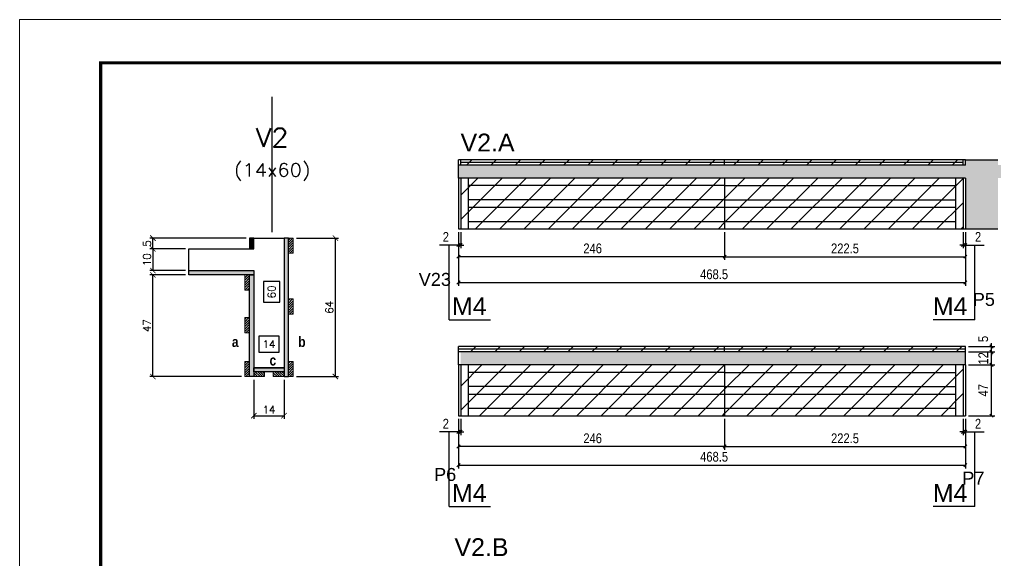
# Model space of a CAD drawing. Extents: x -10448 to -1189, y -11772 to 17235.
# Drawn here: x -7265 to -6363, y 15196 to 15696 of the extents above; entities that cross this region are included whole.
import ezdxf
from ezdxf.enums import TextEntityAlignment as Align

# ---------------------------------------------------------------- set-up
doc = ezdxf.new("R2010")
doc.units = 0
doc.linetypes.add('DASHED', pattern=[0.75, 0.5, -0.25])
doc.linetypes.add('HIDDEN', pattern=[0.375, 0.25, -0.125])
for name, color, linetype in [('5', 5, 'Continuous'), ('COTA', 241, 'Continuous'), ('Cota Seção (2x)', 4, 'Continuous'), ('detalhes', 4, 'Continuous'), ('NOMENCLATURA', 7, 'Continuous'), ('Painéis', 200, 'Continuous'), ('Reaproveitamento', 251, 'Continuous'), ('SARR_2.2x7', 40, 'Continuous'), ('SARR_EDITAR', 141, 'Continuous'), ('Texto de Titulo', 7, 'Continuous'), ('Texto Qtd Sarr', 242, 'Continuous')]:
    doc.layers.add(name, color=color, linetype=linetype)
for name, color, linetype, lineweight in [('CONCRETO', 251, 'Continuous', 25), ('Folhas', 255, 'Continuous', 9), ('Hachura', 251, 'Continuous', 9), ('Madeira', 126, 'Continuous', 18), ('SARRAFO DE PRESSAO', 251, 'DASHED', 9), ('Texto Seção', 7, 'Continuous', 15)]:
    doc.layers.add(name, color=color, linetype=linetype, lineweight=lineweight)
doc.styles.add('COTA TECNICA-50', font='techl___.ttf', dxfattribs={"height": 9})
doc.styles.add('Romans', font='romans.shx')
doc.styles.get("Standard").update_dxf_attribs({"font": 'arial.ttf'})
doc.styles.add('TECNICA', font='techb___.ttf', dxfattribs={"height": 10})
doc.dimstyles.new('COTA PAINEL-50', dxfattribs={"dimtxt": 9, "dimasz": 3, "dimexe": 3, "dimexo": 3, "dimgap": 3, "dimtad": 1, "dimdec": 1, "dimzin": 12, "dimdsep": 46, "dimtxsty": 'COTA TECNICA-50', "dimblk1": 'OBLIQUE', "dimblk2": 'OBLIQUE', "dimsah": 1, "dimcen": 0.9, "dimclrd": 4, "dimclre": 4, "dimclrt": 240, "dimadec": 1, "dimazin": 3, "dimtfac": 1, "dimtdec": 1, "dimtmove": 0, "dimatfit": 3, "dimfxl": 1, "dimtolj": 1, "dimtzin": 12, "dimarcsym": 0})
doc.dimstyles.new('Cota Seção (2x)', dxfattribs={"dimtxt": 7, "dimasz": 5, "dimexe": 3, "dimexo": 3, "dimgap": 2, "dimtad": 3, "dimdec": 1, "dimlfac": 0.5, "dimzin": 12, "dimdsep": 46, "dimtxsty": 'Romans', "dimblk": 'ARCHTICK', "dimcen": 0, "dimclrd": 4, "dimclre": 4, "dimclrt": 1, "dimadec": 1, "dimazin": 3, "dimtfac": 1, "dimtdec": 1, "dimtmove": 0, "dimatfit": 3, "dimldrblk": 'OBLIQUE', "dimfxl": 1, "dimtolj": 1, "dimtzin": 12, "dimarcsym": 0})
doc.dimstyles.new('Cota Seção interna', dxfattribs={"dimtxt": 7, "dimasz": 6, "dimexe": 0.18, "dimexo": 2, "dimgap": -4, "dimtad": 3, "dimdec": 1, "dimlfac": 0.5, "dimzin": 12, "dimdsep": 46, "dimtxsty": 'Romans', "dimblk": 'ARCHTICK', "dimcen": 0.09, "dimse1": 1, "dimse2": 1, "dimsd1": 1, "dimsd2": 1, "dimclrd": 180, "dimclre": 5, "dimclrt": 1, "dimadec": 0, "dimazin": 3, "dimtfac": 1, "dimtdec": 1, "dimtofl": 0, "dimtmove": 0, "dimatfit": 3, "dimldrblk": 'ARCHTICK', "dimfxl": 1, "dimtolj": 1, "dimtzin": 0, "dimarcsym": 0})
pattern_1 = [(315, (15874.3905, 7136.0038), (1.12253202, 1.12253202), [])]
pattern_2 = [(45, (-137870.783, -4641.673), (-11.2253202, 11.2253202), [])]
pattern_3 = [(45, (-137870.783, -4638.482), (-11.2253202, 11.2253202), [])]

# ---------------------------------------------------------------- blocks, each defined once
blk = doc.blocks.new('9999999999')
at = {"layer": 'Folhas'}
blk.add_lwpolyline([(98138.98, 34190.21), (99623.98, 34190.21), (99623.98, 35240.21), (98138.98, 35240.21)], close=True, dxfattribs=at)
at = {"layer": 'Folhas', "color": 30, "const_width": 3}
blk.add_lwpolyline([(98213.98, 34230.21), (99583.98, 34230.21), (99583.98, 35200.21), (98213.98, 35200.21)], close=True, dxfattribs=at)
blk = doc.blocks.new('_ArchTick')
at = {"color": 0, "linetype": 'ByBlock', "const_width": 0.15}
blk.add_lwpolyline([(-0.5, -0.5), (0.5, 0.5)], dxfattribs=at)
blk = doc.blocks.new('*D73')
at = {"layer": 'COTA', "color": 4, "lineweight": -2, "transparency": 16777216}
for p, q in [((-7111.23, 15459.65), (-7144.44, 15459.65)), ((-7141.44, 15365.65), (-7141.44, 15459.65)), ((-7059.63, 15365.65), (-7144.44, 15365.65))]:
    blk.add_line(p, q, dxfattribs=at)
at = {"layer": 'Defpoints', "color": 0, "transparency": 16777216}
for p in [(-7141.44, 15459.65), (-7108.23, 15459.65), (-7056.63, 15365.65)]:
    blk.add_point(p, dxfattribs=at)
at = {"layer": 'COTA', "color": 4, "lineweight": -2, "transparency": 16777216, "xscale": 5, "yscale": 5, "zscale": 5}
for p, rotation in [((-7141.44, 15459.65), 90), ((-7141.44, 15365.65), 270)]:
    blk.add_blockref('_ArchTick', p, dxfattribs=dict(at, rotation=rotation))
at = {"layer": 'COTA', "color": 1, "transparency": 16777216, "insert": (-7146.94, 15412.65), "char_height": 7, "attachment_point": 5, "rotation": 90, "style": 'Romans'}
blk.add_mtext('\\A1;47', dxfattribs=at)
blk = doc.blocks.new('_Oblique')
at = {"color": 0, "linetype": 'ByBlock', "lineweight": -2}
blk.add_line((-0.5, -0.5), (0.5, 0.5), dxfattribs=at)
blk = doc.blocks.new('*D74')
at = {"layer": 'COTA', "color": 4, "lineweight": -2, "transparency": 16777216}
for p, q in [((-7111.23, 15483.65), (-7144.44, 15483.65)), ((-7141.44, 15483.65), (-7141.44, 15463.65)), ((-7111.23, 15463.65), (-7144.44, 15463.65))]:
    blk.add_line(p, q, dxfattribs=at)
at = {"layer": 'Defpoints', "color": 0, "transparency": 16777216}
for p in [(-7108.23, 15483.65), (-7141.44, 15463.65), (-7108.23, 15463.65)]:
    blk.add_point(p, dxfattribs=at)
at = {"layer": 'COTA', "color": 4, "lineweight": -2, "transparency": 16777216, "xscale": 5, "yscale": 5, "zscale": 5}
for p, rotation in [((-7141.44, 15483.65), 90), ((-7141.44, 15463.65), 270)]:
    blk.add_blockref('_ArchTick', p, dxfattribs=dict(at, rotation=rotation))
at = {"layer": 'COTA', "color": 1, "transparency": 16777216, "insert": (-7146.94, 15473.65), "char_height": 7, "attachment_point": 5, "rotation": 90, "style": 'Romans'}
blk.add_mtext('\\A1;10', dxfattribs=at)
blk = doc.blocks.new('*D75')
at = {"layer": 'COTA', "color": 4, "lineweight": -2, "transparency": 16777216}
for p, q in [((-7008.83, 15493.65), (-6969.84, 15493.65)), ((-6972.84, 15365.65), (-6972.84, 15493.65)), ((-7008.83, 15365.65), (-6969.84, 15365.65))]:
    blk.add_line(p, q, dxfattribs=at)
at = {"layer": 'Defpoints', "color": 0, "transparency": 16777216}
for p in [(-7011.83, 15493.65), (-6972.84, 15493.65), (-7011.83, 15365.65)]:
    blk.add_point(p, dxfattribs=at)
at = {"layer": 'COTA', "color": 4, "lineweight": -2, "transparency": 16777216, "xscale": 5, "yscale": 5, "zscale": 5}
for p, rotation in [((-6972.84, 15493.65), 90), ((-6972.84, 15365.65), 270)]:
    blk.add_blockref('_ArchTick', p, dxfattribs=dict(at, rotation=rotation))
at = {"layer": 'COTA', "color": 1, "transparency": 16777216, "insert": (-6978.34, 15429.65), "char_height": 7, "attachment_point": 5, "rotation": 90, "style": 'Romans'}
blk.add_mtext('\\A1;64', dxfattribs=at)
blk = doc.blocks.new('*D76')
at = {"layer": 'Cota Seção (2x)', "color": 180, "lineweight": -2, "transparency": 16777216}
for p, q in [((-7024.23, 15453.43), (-7039.23, 15453.43)), ((-7039.23, 15453.43), (-7039.23, 15434.43)), ((-7024.23, 15434.43), (-7024.23, 15453.43)), ((-7039.23, 15434.43), (-7024.23, 15434.43))]:
    blk.add_line(p, q, dxfattribs=at)
at = {"layer": 'Defpoints', "color": 0, "transparency": 16777216}
for p in [(-7020.23, 15493.65), (-7020.23, 15493.65), (-7020.23, 15373.65)]:
    blk.add_point(p, dxfattribs=at)
at = {"layer": 'Cota Seção (2x)', "color": 1, "transparency": 16777216, "insert": (-7031.73, 15443.93), "char_height": 7, "attachment_point": 5, "rotation": 90, "style": 'Romans'}
blk.add_mtext('\\A1;60', dxfattribs=at)
blk = doc.blocks.new('*D77')
at = {"layer": 'COTA', "color": 4, "lineweight": -2, "transparency": 16777216}
for p, q in [((-7048.23, 15362.65), (-7048.23, 15326.49)), ((-7020.23, 15362.65), (-7020.23, 15326.49)), ((-7048.23, 15329.49), (-7020.23, 15329.49))]:
    blk.add_line(p, q, dxfattribs=at)
at = {"layer": 'Defpoints', "color": 0, "transparency": 16777216}
for p in [(-7048.23, 15365.65), (-7020.23, 15365.65), (-7020.23, 15329.49)]:
    blk.add_point(p, dxfattribs=at)
at = {"layer": 'COTA', "color": 4, "lineweight": -2, "transparency": 16777216, "xscale": 5, "yscale": 5, "zscale": 5, "rotation": 180}
blk.add_blockref('_ArchTick', (-7048.23, 15329.49), dxfattribs=at)
at = {"layer": 'COTA', "color": 4, "lineweight": -2, "transparency": 16777216, "xscale": 5, "yscale": 5, "zscale": 5}
blk.add_blockref('_ArchTick', (-7020.23, 15329.49), dxfattribs=at)
at = {"layer": 'COTA', "color": 1, "transparency": 16777216, "insert": (-7034.23, 15334.99), "char_height": 7, "attachment_point": 5, "style": 'Romans'}
blk.add_mtext('\\A1;14', dxfattribs=at)
blk = doc.blocks.new('*D78')
at = {"layer": 'COTA', "color": 4, "lineweight": -2, "transparency": 16777216}
for p, q in [((-7055.23, 15493.65), (-7144.44, 15493.65)), ((-7141.44, 15483.65), (-7141.44, 15493.65)), ((-7111.23, 15483.65), (-7144.44, 15483.65))]:
    blk.add_line(p, q, dxfattribs=at)
at = {"layer": 'Defpoints', "color": 0, "transparency": 16777216}
for p in [(-7141.44, 15493.65), (-7052.23, 15493.65), (-7108.23, 15483.65)]:
    blk.add_point(p, dxfattribs=at)
at = {"layer": 'COTA', "color": 4, "lineweight": -2, "transparency": 16777216, "xscale": 5, "yscale": 5, "zscale": 5}
for p, rotation in [((-7141.44, 15493.65), 90), ((-7141.44, 15483.65), 270)]:
    blk.add_blockref('_ArchTick', p, dxfattribs=dict(at, rotation=rotation))
at = {"layer": 'COTA', "color": 1, "transparency": 16777216, "insert": (-7146.94, 15488.65), "char_height": 7, "attachment_point": 5, "rotation": 90, "style": 'Romans'}
blk.add_mtext('\\A1;5', dxfattribs=at)
blk = doc.blocks.new('titulo1')
at = {"layer": 'Defpoints', "color": 252, "linetype": 'HIDDEN', "ltscale": 2}
blk.add_line((0, 0), (0, 125), dxfattribs=at)
at = {"layer": 'Defpoints', "style": 'Romans', "oblique": 15}
blk.add_attdef('FOLHA', text='', height=10, dxfattribs=at).set_placement((0, 15.58), align=Align.MIDDLE_CENTER)
at = {"layer": 'Texto Qtd Sarr', "color": 3, "style": 'Romans', "oblique": 15}
for tag, height, p in [('TITULO', 17, (0, 71.45)), ('SEÇÃO', 12, (0, 41.55))]:
    blk.add_attdef(tag, text='', height=height, dxfattribs=at).set_placement(p, align=Align.MIDDLE_CENTER)
blk = doc.blocks.new('*D79')
at = {"layer": 'Cota Seção (2x)', "color": 180, "lineweight": -2, "transparency": 16777216}
for p, q in [((-7024.9, 15403.08), (-7043.56, 15403.08)), ((-7043.56, 15403.08), (-7043.56, 15388.08)), ((-7024.9, 15388.08), (-7024.9, 15403.08)), ((-7043.56, 15388.08), (-7024.9, 15388.08))]:
    blk.add_line(p, q, dxfattribs=at)
at = {"layer": 'Defpoints', "color": 0, "transparency": 16777216}
for p in [(-7020.23, 15384.08), (-7048.23, 15373.65), (-7020.23, 15373.65)]:
    blk.add_point(p, dxfattribs=at)
at = {"layer": 'Cota Seção (2x)', "color": 1, "transparency": 16777216, "insert": (-7034.23, 15395.58), "char_height": 7, "attachment_point": 5, "style": 'Romans'}
blk.add_mtext('\\A1;14', dxfattribs=at)
blk = doc.blocks.new('*D57')
at = {"layer": 'COTA', "color": 4, "linetype": 'ByBlock', "lineweight": -2, "transparency": 16777216}
for p, q in [((-6612.96, 15499.11), (-6612.96, 15473.44)), ((-6390.46, 15499.11), (-6390.46, 15473.44)), ((-6612.96, 15476.44), (-6390.46, 15476.44))]:
    blk.add_line(p, q, dxfattribs=at)
at = {"layer": 'Defpoints', "color": 0, "linetype": 'ByBlock', "transparency": 16777216}
for p in [(-6612.96, 15502.11), (-6390.46, 15502.11), (-6390.46, 15476.44)]:
    blk.add_point(p, dxfattribs=at)
at = {"layer": 'COTA', "color": 4, "linetype": 'ByBlock', "lineweight": -2, "transparency": 16777216, "xscale": 3, "yscale": 3, "zscale": 3, "rotation": 180}
blk.add_blockref('_Oblique', (-6612.96, 15476.44), dxfattribs=at)
at = {"layer": 'COTA', "color": 4, "linetype": 'ByBlock', "lineweight": -2, "transparency": 16777216, "xscale": 3, "yscale": 3, "zscale": 3}
blk.add_blockref('_Oblique', (-6390.46, 15476.44), dxfattribs=at)
at = {"layer": 'COTA', "color": 240, "linetype": 'ByBlock', "transparency": 16777216, "insert": (-6501.71, 15484.04), "char_height": 9, "attachment_point": 5, "style": 'COTA TECNICA-50'}
blk.add_mtext('\\A1;222.5', dxfattribs=at)
blk = doc.blocks.new('*D58')
at = {"layer": 'COTA', "color": 4, "linetype": 'ByBlock', "lineweight": -2, "transparency": 16777216}
for p, q in [((-6858.96, 15499.11), (-6858.96, 15473.44)), ((-6612.96, 15499.11), (-6612.96, 15473.44)), ((-6612.96, 15476.44), (-6858.96, 15476.44))]:
    blk.add_line(p, q, dxfattribs=at)
at = {"layer": 'Defpoints', "color": 0, "linetype": 'ByBlock', "transparency": 16777216}
for p in [(-6858.96, 15502.11), (-6612.96, 15502.11), (-6858.96, 15476.44)]:
    blk.add_point(p, dxfattribs=at)
at = {"layer": 'COTA', "color": 4, "linetype": 'ByBlock', "lineweight": -2, "transparency": 16777216, "xscale": 3, "yscale": 3, "zscale": 3, "rotation": 180}
blk.add_blockref('_Oblique', (-6858.96, 15476.44), dxfattribs=at)
at = {"layer": 'COTA', "color": 4, "linetype": 'ByBlock', "lineweight": -2, "transparency": 16777216, "xscale": 3, "yscale": 3, "zscale": 3}
blk.add_blockref('_Oblique', (-6612.96, 15476.44), dxfattribs=at)
at = {"layer": 'COTA', "color": 240, "linetype": 'ByBlock', "transparency": 16777216, "insert": (-6734.96, 15484.04), "char_height": 9, "attachment_point": 5, "style": 'COTA TECNICA-50'}
blk.add_mtext('\\A1;246', dxfattribs=at)
blk = doc.blocks.new('*D80')
at = {"layer": 'COTA', "color": 4, "linetype": 'ByBlock', "lineweight": -2, "transparency": 16777216}
for p, q in [((-6858.96, 15499.11), (-6858.96, 15449.52)), ((-6390.46, 15499.11), (-6390.46, 15449.52)), ((-6858.96, 15452.52), (-6390.46, 15452.52))]:
    blk.add_line(p, q, dxfattribs=at)
at = {"layer": 'Defpoints', "color": 0, "linetype": 'ByBlock', "transparency": 16777216}
for p in [(-6858.96, 15502.11), (-6390.46, 15502.11), (-6390.46, 15452.52)]:
    blk.add_point(p, dxfattribs=at)
at = {"layer": 'COTA', "color": 4, "linetype": 'ByBlock', "lineweight": -2, "transparency": 16777216, "xscale": 3, "yscale": 3, "zscale": 3, "rotation": 180}
blk.add_blockref('_Oblique', (-6858.96, 15452.52), dxfattribs=at)
at = {"layer": 'COTA', "color": 4, "linetype": 'ByBlock', "lineweight": -2, "transparency": 16777216, "xscale": 3, "yscale": 3, "zscale": 3}
blk.add_blockref('_Oblique', (-6390.46, 15452.52), dxfattribs=at)
at = {"layer": 'COTA', "color": 240, "linetype": 'ByBlock', "transparency": 16777216, "insert": (-6622.71, 15460.14), "char_height": 9, "attachment_point": 5, "style": 'COTA TECNICA-50'}
blk.add_mtext('\\A1;468.5', dxfattribs=at)
blk = doc.blocks.new('*D60')
at = {"layer": 'COTA', "color": 4, "linetype": 'ByBlock', "lineweight": -2, "transparency": 16777216}
for p, q in [((-6612.96, 15326.48), (-6612.96, 15297.96)), ((-6390.46, 15326.48), (-6390.46, 15297.96)), ((-6612.96, 15300.96), (-6390.46, 15300.96))]:
    blk.add_line(p, q, dxfattribs=at)
at = {"layer": 'Defpoints', "color": 0, "linetype": 'ByBlock', "transparency": 16777216}
for p in [(-6612.96, 15329.48), (-6390.46, 15329.48), (-6390.46, 15300.96)]:
    blk.add_point(p, dxfattribs=at)
at = {"layer": 'COTA', "color": 4, "linetype": 'ByBlock', "lineweight": -2, "transparency": 16777216, "xscale": 3, "yscale": 3, "zscale": 3, "rotation": 180}
blk.add_blockref('_Oblique', (-6612.96, 15300.96), dxfattribs=at)
at = {"layer": 'COTA', "color": 4, "linetype": 'ByBlock', "lineweight": -2, "transparency": 16777216, "xscale": 3, "yscale": 3, "zscale": 3}
blk.add_blockref('_Oblique', (-6390.46, 15300.96), dxfattribs=at)
at = {"layer": 'COTA', "color": 240, "linetype": 'ByBlock', "transparency": 16777216, "insert": (-6501.71, 15308.56), "char_height": 9, "attachment_point": 5, "style": 'COTA TECNICA-50'}
blk.add_mtext('\\A1;222.5', dxfattribs=at)
blk = doc.blocks.new('*D61')
at = {"layer": 'COTA', "color": 4, "linetype": 'ByBlock', "lineweight": -2, "transparency": 16777216}
for p, q in [((-6858.96, 15326.48), (-6858.96, 15297.96)), ((-6612.96, 15326.48), (-6612.96, 15297.96)), ((-6612.96, 15300.96), (-6858.96, 15300.96))]:
    blk.add_line(p, q, dxfattribs=at)
at = {"layer": 'Defpoints', "color": 0, "linetype": 'ByBlock', "transparency": 16777216}
for p in [(-6858.96, 15329.48), (-6612.96, 15329.48), (-6858.96, 15300.96)]:
    blk.add_point(p, dxfattribs=at)
at = {"layer": 'COTA', "color": 4, "linetype": 'ByBlock', "lineweight": -2, "transparency": 16777216, "xscale": 3, "yscale": 3, "zscale": 3, "rotation": 180}
blk.add_blockref('_Oblique', (-6858.96, 15300.96), dxfattribs=at)
at = {"layer": 'COTA', "color": 4, "linetype": 'ByBlock', "lineweight": -2, "transparency": 16777216, "xscale": 3, "yscale": 3, "zscale": 3}
blk.add_blockref('_Oblique', (-6612.96, 15300.96), dxfattribs=at)
at = {"layer": 'COTA', "color": 240, "linetype": 'ByBlock', "transparency": 16777216, "insert": (-6734.96, 15308.55), "char_height": 9, "attachment_point": 5, "style": 'COTA TECNICA-50'}
blk.add_mtext('\\A1;246', dxfattribs=at)
blk = doc.blocks.new('*D85')
at = {"layer": 'COTA', "color": 4, "linetype": 'ByBlock', "lineweight": -2, "transparency": 16777216}
for p, q in [((-6858.96, 15326.48), (-6858.96, 15280.83)), ((-6390.46, 15326.48), (-6390.46, 15280.83)), ((-6858.96, 15283.83), (-6390.46, 15283.83))]:
    blk.add_line(p, q, dxfattribs=at)
at = {"layer": 'Defpoints', "color": 0, "linetype": 'ByBlock', "transparency": 16777216}
for p in [(-6858.96, 15329.48), (-6390.46, 15329.48), (-6390.46, 15283.83)]:
    blk.add_point(p, dxfattribs=at)
at = {"layer": 'COTA', "color": 4, "linetype": 'ByBlock', "lineweight": -2, "transparency": 16777216, "xscale": 3, "yscale": 3, "zscale": 3, "rotation": 180}
blk.add_blockref('_Oblique', (-6858.96, 15283.83), dxfattribs=at)
at = {"layer": 'COTA', "color": 4, "linetype": 'ByBlock', "lineweight": -2, "transparency": 16777216, "xscale": 3, "yscale": 3, "zscale": 3}
blk.add_blockref('_Oblique', (-6390.46, 15283.83), dxfattribs=at)
at = {"layer": 'COTA', "color": 240, "linetype": 'ByBlock', "transparency": 16777216, "insert": (-6622.71, 15291.45), "char_height": 9, "attachment_point": 5, "style": 'COTA TECNICA-50'}
blk.add_mtext('\\A1;468.5', dxfattribs=at)
blk = doc.blocks.new('*D62')
at = {"layer": 'COTA', "color": 4, "linetype": 'ByBlock', "lineweight": -2, "transparency": 16777216}
for p, q in [((-6387.46, 15376.48), (-6363.31, 15376.48)), ((-6366.31, 15329.48), (-6366.31, 15376.48)), ((-6387.46, 15329.48), (-6363.31, 15329.48))]:
    blk.add_line(p, q, dxfattribs=at)
at = {"layer": 'Defpoints', "color": 0, "linetype": 'ByBlock', "transparency": 16777216}
for p in [(-6390.46, 15376.48), (-6366.31, 15376.48), (-6390.46, 15329.48)]:
    blk.add_point(p, dxfattribs=at)
at = {"layer": 'COTA', "color": 4, "linetype": 'ByBlock', "lineweight": -2, "transparency": 16777216, "xscale": 3, "yscale": 3, "zscale": 3}
for p, rotation in [((-6366.31, 15376.48), 90), ((-6366.31, 15329.48), 270)]:
    blk.add_blockref('_Oblique', p, dxfattribs=dict(at, rotation=rotation))
at = {"layer": 'COTA', "color": 240, "linetype": 'ByBlock', "transparency": 16777216, "insert": (-6373.87, 15352.98), "char_height": 9, "attachment_point": 5, "rotation": 90, "style": 'COTA TECNICA-50'}
blk.add_mtext('\\A1;47', dxfattribs=at)
blk = doc.blocks.new('*D63')
at = {"layer": 'COTA', "color": 4, "linetype": 'ByBlock', "lineweight": -2, "transparency": 16777216}
for p, q in [((-6387.46, 15388.48), (-6363.31, 15388.48)), ((-6366.31, 15376.48), (-6366.31, 15388.48)), ((-6387.46, 15376.48), (-6363.31, 15376.48))]:
    blk.add_line(p, q, dxfattribs=at)
at = {"layer": 'Defpoints', "color": 0, "linetype": 'ByBlock', "transparency": 16777216}
for p in [(-6390.46, 15388.48), (-6366.31, 15388.48), (-6390.46, 15376.48)]:
    blk.add_point(p, dxfattribs=at)
at = {"layer": 'COTA', "color": 4, "linetype": 'ByBlock', "lineweight": -2, "transparency": 16777216, "xscale": 3, "yscale": 3, "zscale": 3}
for p, rotation in [((-6366.31, 15388.48), 90), ((-6366.31, 15376.48), 270)]:
    blk.add_blockref('_Oblique', p, dxfattribs=dict(at, rotation=rotation))
at = {"layer": 'COTA', "color": 240, "linetype": 'ByBlock', "transparency": 16777216, "insert": (-6373.86, 15382.48), "char_height": 9, "attachment_point": 5, "rotation": 90, "style": 'COTA TECNICA-50'}
blk.add_mtext('\\A1;12', dxfattribs=at)
blk = doc.blocks.new('*D64')
at = {"layer": 'COTA', "color": 4, "linetype": 'ByBlock', "lineweight": -2, "transparency": 16777216}
for p, q in [((-6387.46, 15393.48), (-6363.31, 15393.48)), ((-6366.31, 15393.48), (-6366.31, 15396.48)), ((-6366.31, 15388.48), (-6366.31, 15393.48)), ((-6387.46, 15388.48), (-6363.31, 15388.48)), ((-6366.31, 15388.48), (-6366.31, 15385.48))]:
    blk.add_line(p, q, dxfattribs=at)
at = {"layer": 'Defpoints', "color": 0, "linetype": 'ByBlock', "transparency": 16777216}
for p in [(-6390.46, 15393.48), (-6366.31, 15393.48), (-6390.46, 15388.48)]:
    blk.add_point(p, dxfattribs=at)
at = {"layer": 'COTA', "color": 4, "linetype": 'ByBlock', "lineweight": -2, "transparency": 16777216, "xscale": 3, "yscale": 3, "zscale": 3}
for p, rotation in [((-6366.31, 15393.48), 270), ((-6366.31, 15388.48), 90)]:
    blk.add_blockref('_Oblique', p, dxfattribs=dict(at, rotation=rotation))
at = {"layer": 'COTA', "color": 240, "linetype": 'ByBlock', "transparency": 16777216, "insert": (-6373.91, 15400.37), "char_height": 9, "attachment_point": 5, "rotation": 90, "style": 'COTA TECNICA-50'}
blk.add_mtext('\\A1;5', dxfattribs=at)
blk = doc.blocks.new('*D93')
at = {"layer": 'COTA', "color": 4, "linetype": 'ByBlock', "lineweight": -2, "transparency": 16777216}
for p, q in [((-6858.96, 15499.11), (-6858.96, 15484.22)), ((-6856.96, 15499.11), (-6856.96, 15484.22)), ((-6858.96, 15487.22), (-6876.46, 15487.22)), ((-6856.96, 15487.22), (-6858.96, 15487.22)), ((-6856.96, 15487.22), (-6853.96, 15487.22))]:
    blk.add_line(p, q, dxfattribs=at)
at = {"layer": 'Defpoints', "color": 0, "linetype": 'ByBlock', "transparency": 16777216}
for p in [(-6858.96, 15502.11), (-6856.96, 15502.11), (-6858.96, 15487.22)]:
    blk.add_point(p, dxfattribs=at)
at = {"layer": 'COTA', "color": 4, "linetype": 'ByBlock', "lineweight": -2, "transparency": 16777216, "xscale": 3, "yscale": 3, "zscale": 3}
blk.add_blockref('_Oblique', (-6858.96, 15487.22), dxfattribs=at)
at = {"layer": 'COTA', "color": 4, "linetype": 'ByBlock', "lineweight": -2, "transparency": 16777216, "xscale": 3, "yscale": 3, "zscale": 3, "rotation": 180}
blk.add_blockref('_Oblique', (-6856.96, 15487.22), dxfattribs=at)
at = {"layer": 'COTA', "color": 240, "linetype": 'ByBlock', "transparency": 16777216, "insert": (-6870.71, 15494.72), "char_height": 9, "attachment_point": 5, "style": 'COTA TECNICA-50'}
blk.add_mtext('\\A1;2', dxfattribs=at)
blk = doc.blocks.new('*D70')
at = {"layer": 'COTA', "color": 4, "linetype": 'ByBlock', "lineweight": -2, "transparency": 16777216}
for p, q in [((-6392.46, 15499.11), (-6392.46, 15484.22)), ((-6390.46, 15499.11), (-6390.46, 15484.22)), ((-6392.46, 15487.22), (-6395.46, 15487.22)), ((-6392.46, 15487.22), (-6390.46, 15487.22)), ((-6390.46, 15487.22), (-6372.96, 15487.22))]:
    blk.add_line(p, q, dxfattribs=at)
at = {"layer": 'Defpoints', "color": 0, "linetype": 'ByBlock', "transparency": 16777216}
for p in [(-6392.46, 15502.11), (-6390.46, 15502.11), (-6390.46, 15487.22)]:
    blk.add_point(p, dxfattribs=at)
at = {"layer": 'COTA', "color": 4, "linetype": 'ByBlock', "lineweight": -2, "transparency": 16777216, "xscale": 3, "yscale": 3, "zscale": 3}
blk.add_blockref('_Oblique', (-6392.46, 15487.22), dxfattribs=at)
at = {"layer": 'COTA', "color": 4, "linetype": 'ByBlock', "lineweight": -2, "transparency": 16777216, "xscale": 3, "yscale": 3, "zscale": 3, "rotation": 180}
blk.add_blockref('_Oblique', (-6390.46, 15487.22), dxfattribs=at)
at = {"layer": 'COTA', "color": 240, "linetype": 'ByBlock', "transparency": 16777216, "insert": (-6378.71, 15494.72), "char_height": 9, "attachment_point": 5, "style": 'COTA TECNICA-50'}
blk.add_mtext('\\A1;2', dxfattribs=at)
blk = doc.blocks.new('*D71')
at = {"layer": 'COTA', "color": 4, "linetype": 'ByBlock', "lineweight": -2, "transparency": 16777216}
for p, q in [((-6858.96, 15326.48), (-6858.96, 15311.58)), ((-6856.96, 15326.48), (-6856.96, 15311.58)), ((-6858.96, 15314.58), (-6876.46, 15314.58)), ((-6856.96, 15314.58), (-6858.96, 15314.58)), ((-6856.96, 15314.58), (-6853.96, 15314.58))]:
    blk.add_line(p, q, dxfattribs=at)
at = {"layer": 'Defpoints', "color": 0, "linetype": 'ByBlock', "transparency": 16777216}
for p in [(-6858.96, 15329.48), (-6856.96, 15329.48), (-6858.96, 15314.58)]:
    blk.add_point(p, dxfattribs=at)
at = {"layer": 'COTA', "color": 4, "linetype": 'ByBlock', "lineweight": -2, "transparency": 16777216, "xscale": 3, "yscale": 3, "zscale": 3}
blk.add_blockref('_Oblique', (-6858.96, 15314.58), dxfattribs=at)
at = {"layer": 'COTA', "color": 4, "linetype": 'ByBlock', "lineweight": -2, "transparency": 16777216, "xscale": 3, "yscale": 3, "zscale": 3, "rotation": 180}
blk.add_blockref('_Oblique', (-6856.96, 15314.58), dxfattribs=at)
at = {"layer": 'COTA', "color": 240, "linetype": 'ByBlock', "transparency": 16777216, "insert": (-6870.71, 15322.08), "char_height": 9, "attachment_point": 5, "style": 'COTA TECNICA-50'}
blk.add_mtext('\\A1;2', dxfattribs=at)
blk = doc.blocks.new('*D72')
at = {"layer": 'COTA', "color": 4, "linetype": 'ByBlock', "lineweight": -2, "transparency": 16777216}
for p, q in [((-6392.46, 15326.48), (-6392.46, 15311.58)), ((-6390.46, 15326.48), (-6390.46, 15311.58)), ((-6392.46, 15314.58), (-6395.46, 15314.58)), ((-6392.46, 15314.58), (-6390.46, 15314.58)), ((-6390.46, 15314.58), (-6372.96, 15314.58))]:
    blk.add_line(p, q, dxfattribs=at)
at = {"layer": 'Defpoints', "color": 0, "linetype": 'ByBlock', "transparency": 16777216}
for p in [(-6392.46, 15329.48), (-6390.46, 15329.48), (-6390.46, 15314.58)]:
    blk.add_point(p, dxfattribs=at)
at = {"layer": 'COTA', "color": 4, "linetype": 'ByBlock', "lineweight": -2, "transparency": 16777216, "xscale": 3, "yscale": 3, "zscale": 3}
blk.add_blockref('_Oblique', (-6392.46, 15314.58), dxfattribs=at)
at = {"layer": 'COTA', "color": 4, "linetype": 'ByBlock', "lineweight": -2, "transparency": 16777216, "xscale": 3, "yscale": 3, "zscale": 3, "rotation": 180}
blk.add_blockref('_Oblique', (-6390.46, 15314.58), dxfattribs=at)
at = {"layer": 'COTA', "color": 240, "linetype": 'ByBlock', "transparency": 16777216, "insert": (-6378.71, 15322.08), "char_height": 9, "attachment_point": 5, "style": 'COTA TECNICA-50'}
blk.add_mtext('\\A1;2', dxfattribs=at)

msp = doc.modelspace()

# ---------------------------------------------------------------- hatches: boundary and pattern name
at = {"layer": 'COTA', "linetype": 'ByBlock'}
h = msp.add_hatch(dxfattribs=at)
h.set_pattern_fill('AR-CONC', color=256, scale=0.03)
h.set_pattern_definition([(50, (-137870.7827, -4613.0762), (5.46554007, -0.47817257), [0.5715, -6.2865]), (355, (-137870.7827, -4613.076), (-1.05730264, 5.73170536), [0.4572, -5.02921753]), (100.4514447, (-137870.327, -4613.116), (4.40823741, 5.25353256), [0.48570026, -5.34270734]), (46.1842, (-137870.783, -4611.552), (8.13237123, -1.26126984), [0.85725, -9.42975]), (96.6355576, (-137870.105, -4611.657), (7.122124, 7.42278374), [0.7285507, -8.01406824]), (351.184151, (-137870.783, -4611.552), (7.122124, 7.42278374), [0.685799, -7.54379196]), (21, (-137870.0207, -4611.9332), (4.54843174, -3.06795595), [0.5715, -6.2865]), (326, (-137870.0207, -4611.933), (1.85406085, 5.52563898), [0.4572, -5.0292]), (71.451445, (-137869.6417, -4612.189), (6.40249258, 2.45768307), [0.48570026, -5.34269813]), (37.5, (-137870.7827, -4613.0762), (0.092658098, 2.536651166), [0, -4.96824, 0, -5.1054, 0, -5.04825]), (7.5, (-137870.7827, -4613.0762), (2.004589875, 3.005417245), [0, -2.91084, 0, -4.85394, 0, -1.92405]), (327.5, (-137872.482, -4613.0762), (4.067717855, -0.17186232), [0, -1.905, 0, -5.9436, 0, -7.8867]), (317.5, (-137873.244, -4613.0762), (4.44387544, 0.76279473), [0, -2.4765, 0, -3.94716, 0, -5.6007])])
h.paths.add_polyline_path([(-6390.46, 15502.11), (-6360.4, 15502.11), (-6360.4, 15549.11), (-5892.4, 15549.11), (-5892.4, 15561.11), (-6360.4, 15561.11), (-6360.4, 15566.11), (-6390.46, 15566.11), (-6390.46, 15561.11), (-6858.96, 15561.11), (-6858.96, 15549.11), (-6390.46, 15549.11)])
h = msp.add_hatch(dxfattribs=at)
h.set_pattern_fill('AR-CONC', color=256, scale=0.03)
h.set_pattern_definition([(50, (-139260.7835, -18267.604), (5.46554007, -0.47817257), [0.5715, -6.2865]), (355, (-139260.7835, -18267.604), (-1.05730264, 5.73170536), [0.4572, -5.02921753]), (100.4514447, (-139260.328, -18267.644), (4.40823741, 5.25353256), [0.48570026, -5.34270734]), (46.1842, (-139260.7835, -18266.08), (8.13237123, -1.26126984), [0.85725, -9.42975]), (96.6355576, (-139260.106, -18266.185), (7.122124, 7.42278374), [0.7285507, -8.01406824]), (351.184151, (-139260.7835, -18266.08), (7.122124, 7.42278374), [0.685799, -7.54379196]), (21, (-139260.0215, -18266.461), (4.54843174, -3.06795595), [0.5715, -6.2865]), (326, (-139260.0215, -18266.461), (1.85406085, 5.52563898), [0.4572, -5.0292]), (71.451445, (-139259.6425, -18266.717), (6.40249258, 2.45768307), [0.48570026, -5.34269813]), (37.5, (-139260.7835, -18267.6041), (0.092658098, 2.536651166), [0, -4.96824, 0, -5.1054, 0, -5.04825]), (7.5, (-139260.7835, -18267.6041), (2.004589875, 3.005417245), [0, -2.91084, 0, -4.85394, 0, -1.92405]), (327.5, (-139262.4828, -18267.6041), (4.067717855, -0.17186232), [0, -1.905, 0, -5.9436, 0, -7.8867]), (317.5, (-139263.2448, -18267.604), (4.44387544, 0.76279473), [0, -2.4765, 0, -3.94716, 0, -5.6007])])
h.paths.add_polyline_path([(-6390.46, 15376.48), (-6390.46, 15388.48), (-6856.96, 15388.48), (-6856.96, 15376.48)])
at = {"layer": 'Hachura'}
h = msp.add_hatch(color=256, dxfattribs=at)
h.dxf.hatch_style = 1
h.paths.add_polyline_path([(-7048.23, 15493.65), (-7052.23, 15493.65), (-7052.23, 15483.65), (-7048.23, 15483.65)])
h = msp.add_hatch(color=256, dxfattribs=at)
h.dxf.hatch_style = 1
h.paths.add_polyline_path([(-7016.23, 15493.65), (-7020.23, 15493.65), (-7020.23, 15365.65), (-7016.23, 15365.65)])
h = msp.add_hatch(dxfattribs=at)
h.set_pattern_fill('ANSI31', color=256, scale=0.5, angle=360, style=0)
h.set_pattern_definition([(45, (1241.0141, 38454.2677), (-1.12253202, 1.12253202), [])])
h.paths.add_polyline_path([(-7016.23, 15493.65), (-7011.83, 15493.65), (-7011.83, 15479.65), (-7016.23, 15479.65)])
h = msp.add_hatch(color=256, dxfattribs=at)
h.dxf.hatch_style = 1
h.paths.add_polyline_path([(-7108.23, 15459.65), (-7108.23, 15463.65), (-7048.23, 15463.65), (-7048.23, 15459.65)])
h = msp.add_hatch(dxfattribs=at)
h.set_pattern_fill('ANSI31', color=256, scale=0.5, angle=360, style=0)
h.set_pattern_definition([(45, (1251.0141, 38420.2677), (-1.12253202, 1.12253202), [])])
h.paths.add_polyline_path([(-7052.23, 15459.65), (-7056.63, 15459.65), (-7056.63, 15445.65), (-7052.23, 15445.65)])
h = msp.add_hatch(color=256, dxfattribs=at)
h.dxf.hatch_style = 1
h.paths.add_polyline_path([(-7052.23, 15459.65), (-7048.23, 15459.65), (-7048.23, 15365.65), (-7052.23, 15365.65)])
h = msp.add_hatch(dxfattribs=at)
h.set_pattern_fill('ANSI31', color=256, scale=0.5, angle=360, style=0)
h.set_pattern_definition([(45, (1291.4141, 38475.5809), (-1.12253202, 1.12253202), [])])
h.paths.add_polyline_path([(-7011.83, 15423.41), (-7016.23, 15423.41), (-7016.23, 15437.41), (-7011.83, 15437.41)])
h = msp.add_hatch(dxfattribs=at)
h.set_pattern_fill('ANSI31', color=256, scale=0.5, angle=360, style=0)
h.set_pattern_definition([(45, (1251.0141, 38458.291), (-1.12253202, 1.12253202), [])])
h.paths.add_polyline_path([(-7052.23, 15406.12), (-7056.63, 15406.12), (-7056.63, 15420.12), (-7052.23, 15420.12)])
h = msp.add_hatch(dxfattribs=at)
h.set_pattern_fill('ANSI31', color=256, scale=0.5, angle=360, style=0)
h.set_pattern_definition([(45, (1251.0141, 38417.8191), (-1.12253202, 1.12253202), [])])
h.paths.add_polyline_path([(-7052.23, 15365.65), (-7056.63, 15365.65), (-7056.63, 15379.65), (-7052.23, 15379.65)])
h = msp.add_hatch(color=256, dxfattribs=at)
h.dxf.hatch_style = 1
h.paths.add_polyline_path([(-7048.23, 15370.05), (-7048.23, 15373.65), (-7020.23, 15373.65), (-7020.23, 15370.05)])
h = msp.add_hatch(dxfattribs=at)
h.set_pattern_fill('ANSI31', color=256, scale=0.5, angle=180, style=0)
h.set_pattern_definition([(225, (-15319.4734, -7414.9726), (1.12253202, -1.12253202), [])])
h.paths.add_polyline_path([(-7016.23, 15365.65), (-7011.83, 15365.65), (-7011.83, 15379.65), (-7016.23, 15379.65)])
h = msp.add_hatch(dxfattribs=at)
h.set_pattern_fill('ANSI31', color=256, scale=0.5, angle=270, style=0)
h.set_pattern_definition(pattern_1)
h.paths.add_polyline_path([(-7038.23, 15365.65), (-7038.23, 15370.05), (-7048.23, 15370.05), (-7048.23, 15365.65)])
h = msp.add_hatch(dxfattribs=at)
h.set_pattern_fill('ANSI31', color=256, scale=0.5, angle=270, style=0)
h.set_pattern_definition(pattern_1)
h.paths.add_polyline_path([(-7030.23, 15365.65), (-7030.23, 15370.05), (-7020.23, 15370.05), (-7020.23, 15365.65)])
at = {"layer": 'Reaproveitamento', "linetype": 'ByBlock'}
h = msp.add_hatch(dxfattribs=at)
h.set_pattern_fill('ANSI31', color=256, scale=5)
h.set_pattern_definition(pattern_2)
h.paths.add_polyline_path([(-6856.96, 15566.11), (-6856.96, 15561.11), (-6612.96, 15561.11), (-6612.96, 15566.11)])
h = msp.add_hatch(dxfattribs=at)
h.set_pattern_fill('ANSI31', color=256, scale=5)
h.set_pattern_definition(pattern_2)
h.paths.add_polyline_path([(-6612.96, 15566.11), (-6612.96, 15561.11), (-6392.46, 15561.11), (-6392.46, 15566.11)])
h = msp.add_hatch(dxfattribs=at)
h.set_pattern_fill('ANSI31', color=256, scale=5)
h.set_pattern_definition(pattern_2)
h.paths.add_polyline_path([(-6612.96, 15502.11), (-6612.96, 15549.11), (-6856.96, 15549.11), (-6856.96, 15502.11)])
h = msp.add_hatch(dxfattribs=at)
h.set_pattern_fill('ANSI31', color=256, scale=5)
h.set_pattern_definition(pattern_2)
h.paths.add_polyline_path([(-6392.46, 15502.11), (-6392.46, 15549.11), (-6612.96, 15549.11), (-6612.96, 15502.11)])
h = msp.add_hatch(dxfattribs=at)
h.set_pattern_fill('ANSI31', color=256, scale=5)
h.set_pattern_definition(pattern_3)
h.paths.add_polyline_path([(-6612.96, 15388.48), (-6612.96, 15393.48), (-6858.96, 15393.48), (-6858.96, 15388.48)])
h = msp.add_hatch(dxfattribs=at)
h.set_pattern_fill('ANSI31', color=256, scale=5)
h.set_pattern_definition(pattern_3)
h.paths.add_polyline_path([(-6612.96, 15393.48), (-6612.96, 15388.48), (-6390.46, 15388.48), (-6390.46, 15393.48)])
h = msp.add_hatch(dxfattribs=at)
h.set_pattern_fill('ANSI31', color=256, scale=5)
h.set_pattern_definition(pattern_3)
h.paths.add_polyline_path([(-6856.96, 15376.48), (-6856.96, 15329.48), (-6612.96, 15329.48), (-6612.96, 15376.48)])
h = msp.add_hatch(dxfattribs=at)
h.set_pattern_fill('ANSI31', color=256, scale=5)
h.set_pattern_definition(pattern_3)
h.paths.add_polyline_path([(-6392.46, 15329.48), (-6392.46, 15376.48), (-6612.96, 15376.48), (-6612.96, 15329.48)])

# ---------------------------------------------------------------- linework, layer by layer
at = {"layer": 'CONCRETO'}
for p, q in [((-7048.23, 15493.65), (-7020.23, 15493.65)), ((-7020.23, 15493.65), (-7020.23, 15373.65)), ((-7108.23, 15463.65), (-7108.23, 15483.65)), ((-7108.23, 15483.65), (-7048.23, 15483.65)), ((-7108.23, 15463.65), (-7048.23, 15463.65)), ((-7048.23, 15463.65), (-7048.23, 15373.65)), ((-7020.23, 15373.65), (-7048.23, 15373.65)), ((-7020.23, 15365.65), (-7020.23, 15365.65))]:
    msp.add_line(p, q, dxfattribs=at)
at = {"layer": 'COTA', "linetype": 'ByBlock'}
for p, q in [((-6390.46, 15566.11), (-6360.4, 15566.11)), ((-6858.96, 15549.11), (-6858.96, 15561.11)), ((-6390.46, 15502.11), (-6360.4, 15502.11)), ((-6858.96, 15376.48), (-6858.96, 15388.48)), ((-6390.46, 15376.48), (-6390.46, 15388.48))]:
    msp.add_line(p, q, dxfattribs=at)
at = {"layer": 'Madeira'}
for points in [[(-7016.23, 15493.65), (-7011.83, 15493.65), (-7011.83, 15479.65), (-7016.23, 15479.65)], [(-7052.23, 15459.65), (-7056.63, 15459.65), (-7056.63, 15445.65), (-7052.23, 15445.65)], [(-7011.83, 15423.41), (-7016.23, 15423.41), (-7016.23, 15437.41), (-7011.83, 15437.41)], [(-7052.23, 15406.12), (-7056.63, 15406.12), (-7056.63, 15420.12), (-7052.23, 15420.12)], [(-7052.23, 15365.65), (-7056.63, 15365.65), (-7056.63, 15379.65), (-7052.23, 15379.65)], [(-7016.23, 15365.65), (-7011.83, 15365.65), (-7011.83, 15379.65), (-7016.23, 15379.65)], [(-7038.23, 15365.65), (-7038.23, 15370.05), (-7048.23, 15370.05), (-7048.23, 15365.65)], [(-7030.23, 15365.65), (-7030.23, 15370.05), (-7020.23, 15370.05), (-7020.23, 15365.65)]]:
    msp.add_lwpolyline(points, close=True, dxfattribs=at)
at = {"layer": 'NOMENCLATURA', "linetype": 'Continuous'}
for p, q in [((-6867.71, 15418.22), (-6867.71, 15487.22)), ((-6381.71, 15418.22), (-6381.71, 15487.22)), ((-6867.71, 15418.22), (-6829.28, 15418.22)), ((-6381.71, 15418.22), (-6420.15, 15418.22)), ((-6867.71, 15245.58), (-6867.71, 15314.58)), ((-6381.71, 15245.58), (-6381.71, 15314.58)), ((-6867.71, 15245.58), (-6829.28, 15245.58)), ((-6381.71, 15245.58), (-6420.15, 15245.58))]:
    msp.add_line(p, q, dxfattribs=at)
at = {"layer": 'Painéis', "linetype": 'Continuous'}
for p, q in [((-6858.96, 15561.11), (-6858.96, 15566.11)), ((-6856.96, 15561.11), (-6856.96, 15566.11)), ((-6612.96, 15561.11), (-6612.96, 15566.11)), ((-6392.46, 15561.11), (-6392.46, 15566.11)), ((-6390.46, 15561.11), (-6390.46, 15566.11)), ((-6858.96, 15549.11), (-6858.96, 15502.11)), ((-6856.96, 15549.11), (-6856.96, 15502.11)), ((-6612.96, 15549.11), (-6612.96, 15502.11)), ((-6392.46, 15549.11), (-6392.46, 15502.11)), ((-6390.46, 15549.11), (-6390.46, 15502.11)), ((-6858.96, 15388.48), (-6858.96, 15393.48)), ((-6612.96, 15388.48), (-6612.96, 15393.48)), ((-6390.46, 15388.48), (-6390.46, 15393.48)), ((-6858.96, 15376.48), (-6858.96, 15329.48)), ((-6856.96, 15376.48), (-6856.96, 15329.48)), ((-6612.96, 15376.48), (-6612.96, 15329.48)), ((-6392.46, 15376.48), (-6392.46, 15329.48)), ((-6390.46, 15376.48), (-6390.46, 15329.48))]:
    msp.add_line(p, q, dxfattribs=at)
for points in [[(-6390.46, 15566.11), (-6858.96, 15566.11)], [(-6390.46, 15561.11), (-6858.96, 15561.11)], [(-6390.46, 15549.11), (-6858.96, 15549.11)], [(-6858.96, 15502.11), (-6390.46, 15502.11)], [(-6390.46, 15393.48), (-6858.96, 15393.48)], [(-6390.46, 15388.48), (-6858.96, 15388.48)], [(-6390.46, 15376.48), (-6858.96, 15376.48)], [(-6858.96, 15329.48), (-6390.46, 15329.48)]]:
    msp.add_lwpolyline(points, dxfattribs=at)
at = {"layer": 'Painéis'}
for points in [[(-7048.23, 15493.65), (-7052.23, 15493.65), (-7052.23, 15483.65), (-7048.23, 15483.65)], [(-7016.23, 15493.65), (-7020.23, 15493.65), (-7020.23, 15365.65), (-7016.23, 15365.65)], [(-7108.23, 15459.65), (-7108.23, 15463.65), (-7048.23, 15463.65), (-7048.23, 15459.65)], [(-7052.23, 15459.65), (-7048.23, 15459.65), (-7048.23, 15365.65), (-7052.23, 15365.65)], [(-7048.23, 15370.05), (-7048.23, 15373.65), (-7020.23, 15373.65), (-7020.23, 15370.05)]]:
    msp.add_lwpolyline(points, close=True, dxfattribs=at)
at = {"layer": 'SARR_2.2x7', "linetype": 'Continuous'}
for p, q in [((-6849.96, 15549.11), (-6849.96, 15502.11)), ((-6399.46, 15549.11), (-6399.46, 15502.11)), ((-6612.96, 15542.11), (-6399.46, 15542.11)), ((-6612.96, 15529.11), (-6399.46, 15529.11)), ((-6612.96, 15522.11), (-6399.46, 15522.11)), ((-6612.96, 15509.11), (-6399.46, 15509.11)), ((-6849.96, 15376.48), (-6849.96, 15329.48)), ((-6399.46, 15376.48), (-6399.46, 15329.48)), ((-6612.96, 15369.48), (-6399.46, 15369.48)), ((-6612.96, 15356.48), (-6399.46, 15356.48)), ((-6612.96, 15349.48), (-6399.46, 15349.48)), ((-6612.96, 15336.48), (-6399.46, 15336.48))]:
    msp.add_line(p, q, dxfattribs=at)
for points in [[(-6612.96, 15542.11), (-6849.96, 15542.11)], [(-6612.96, 15529.11), (-6849.96, 15529.11)], [(-6849.96, 15522.11), (-6612.96, 15522.11)], [(-6849.96, 15509.11), (-6612.96, 15509.11)], [(-6612.96, 15369.48), (-6849.96, 15369.48)], [(-6612.96, 15356.48), (-6849.96, 15356.48)], [(-6849.96, 15349.48), (-6612.96, 15349.48)], [(-6849.96, 15336.48), (-6612.96, 15336.48)]]:
    msp.add_lwpolyline(points, dxfattribs=at)
at = {"layer": 'SARR_EDITAR', "linetype": 'Continuous'}
for points in [[(-6392.46, 15563.61), (-6856.96, 15563.61)], [(-6390.46, 15390.98), (-6858.96, 15390.98)]]:
    msp.add_lwpolyline(points, dxfattribs=at)

# ---------------------------------------------------------------- block references
at = {"layer": 'SARRAFO DE PRESSAO', "color": 6, "linetype": 'ByBlock'}
msp.add_blockref('9999999999', (-105403.76, -19544.55), dxfattribs=at)
at = {"layer": 'Texto Seção'}
ref = msp.add_blockref('titulo1', (-7031.23, 15499.13), dxfattribs=at)
ref.add_attrib('TITULO', 'V2', dxfattribs={"layer": 'Texto de Titulo', "color": 7, "height": 17, "style": 'Romans', "width": 1.1}).set_placement((-7031.23, 15586.63), align=Align.MIDDLE_CENTER)
ref.add_attrib('SEÇÃO', '(14x60)', dxfattribs={"layer": 'Texto de Titulo', "color": 7, "height": 12, "style": 'Romans', "width": 1.1}).set_placement((-7031.23, 15556.63), align=Align.MIDDLE_CENTER)

# ---------------------------------------------------------------- texts
at = {"layer": '5', "linetype": 'Continuous'}
for s, p in [('V23', (-6895.76, 15449.45)), ('P5', (-6383.61, 15430.99)), ('P6', (-6881.57, 15269.15)), ('P7', (-6393.27, 15265.76))]:
    msp.add_text(s, height=12, rotation=0.00004, dxfattribs=at).set_placement(p)
at = {"layer": 'detalhes', "style": 'TECNICA'}
for s, p in [('a', (-7068.46, 15392.98)), ('b', (-7007.12, 15392.97)), ('c', (-7033.63, 15375.88))]:
    msp.add_text(s, height=9.6, dxfattribs=at).set_placement(p)
at = {"layer": 'NOMENCLATURA', "linetype": 'Continuous'}
for s, p in [('V2.A', (-6857.08, 15573.68)), ('M4', (-6865.03, 15422.41)), ('M4', (-6420.54, 15422.41)), ('M4', (-6865.03, 15249.78)), ('M4', (-6420.54, 15249.78)), ('V2.B', (-6862.72, 15199.71))]:
    msp.add_text(s, height=16.5, dxfattribs=at).set_placement(p)

# ---------------------------------------------------------------- dimensions: what is measured, and where the dimension line sits
at = {"layer": 'COTA', "linetype": 'ByBlock'}
for base, p1, p2, picture, middle in [((-6858.96, 15487.22), (-6856.96, 15502.11), (-6858.96, 15502.11), '*D93', (-6870.71, 15494.72)), ((-6858.96, 15314.58), (-6856.96, 15329.48), (-6858.96, 15329.48), '*D71', (-6870.71, 15322.08))]:
    dim = msp.add_linear_dim(base=base, p1=p1, p2=p2, dimstyle='COTA PAINEL-50', dxfattribs=at)
    dim.commit()
    dim.dimension.update_dxf_attribs({"geometry": picture, "text_midpoint": middle})
for base, p1, p2, picture, middle in [((-6858.96, 15476.44), (-6612.96, 15502.11), (-6858.96, 15502.11), '*D58', (-6734.96, 15476.44)), ((-6390.46, 15452.52), (-6858.96, 15502.11), (-6390.46, 15502.11), '*D80', (-6622.71, 15452.52)), ((-6858.96, 15300.96), (-6612.96, 15329.48), (-6858.96, 15329.48), '*D61', (-6734.96, 15300.96)), ((-6390.46, 15283.83), (-6858.96, 15329.48), (-6390.46, 15329.48), '*D85', (-6622.71, 15283.83))]:
    dim = msp.add_linear_dim(base=base, p1=p1, p2=p2, dimstyle='COTA PAINEL-50', override={"dimarcsym": 1}, dxfattribs=at)
    dim.commit()
    dim.dimension.update_dxf_attribs({"geometry": picture, "text_midpoint": middle, "dimtype": 160})
for base, p1, p2, picture, middle in [((-6390.46, 15476.44), (-6612.96, 15502.11), (-6390.46, 15502.11), '*D57', (-6501.71, 15484.04)), ((-6390.46, 15300.96), (-6612.96, 15329.48), (-6390.46, 15329.48), '*D60', (-6501.71, 15308.56))]:
    dim = msp.add_linear_dim(base=base, p1=p1, p2=p2, dimstyle='COTA PAINEL-50', override={"dimarcsym": 1}, dxfattribs=at)
    dim.commit()
    dim.dimension.update_dxf_attribs({"geometry": picture, "text_midpoint": middle})
for base, p1, p2, angle, picture, middle in [((-6390.46, 15487.22), (-6392.46, 15502.11), (-6390.46, 15502.11), 180, '*D70', (-6378.71, 15494.72)), ((-6366.31, 15376.48), (-6390.46, 15329.48), (-6390.46, 15376.48), 90, '*D62', (-6373.87, 15352.98)), ((-6390.46, 15314.58), (-6392.46, 15329.48), (-6390.46, 15329.48), 180, '*D72', (-6378.71, 15322.08))]:
    dim = msp.add_linear_dim(base=base, p1=p1, p2=p2, angle=angle, dimstyle='COTA PAINEL-50', dxfattribs=at)
    dim.commit()
    dim.dimension.update_dxf_attribs({"geometry": picture, "text_midpoint": middle})
at = {"layer": 'COTA'}
for base, p1, p2, picture, middle in [((-7141.44, 15493.65), (-7108.23, 15483.65), (-7052.23, 15493.65), '*D78', (-7146.94, 15488.65)), ((-6972.84, 15493.65), (-7011.83, 15365.65), (-7011.83, 15493.65), '*D75', (-6978.34, 15429.65)), ((-7141.44, 15463.65), (-7108.23, 15483.65), (-7108.23, 15463.65), '*D74', (-7146.94, 15473.65)), ((-7141.44, 15459.65), (-7056.63, 15365.65), (-7108.23, 15459.65), '*D73', (-7146.94, 15412.65))]:
    dim = msp.add_linear_dim(base=base, p1=p1, p2=p2, angle=90, dimstyle='Cota Seção (2x)', dxfattribs=at)
    dim.commit()
    dim.dimension.update_dxf_attribs({"geometry": picture, "text_midpoint": middle})
at = {"layer": 'COTA', "linetype": 'ByBlock'}
for base, p1, p2, picture, middle in [((-6366.31, 15393.48), (-6390.46, 15388.48), (-6390.46, 15393.48), '*D64', (-6366.31, 15400.37)), ((-6366.31, 15388.48), (-6390.46, 15376.48), (-6390.46, 15388.48), '*D63', (-6366.31, 15382.48))]:
    dim = msp.add_linear_dim(base=base, p1=p1, p2=p2, angle=90, dimstyle='COTA PAINEL-50', override={"dimtmove": 1}, dxfattribs=at)
    dim.commit()
    dim.dimension.update_dxf_attribs({"geometry": picture, "text_midpoint": middle, "dimtype": 160})
at = {"layer": 'COTA'}
dim = msp.add_linear_dim(base=(-7020.23, 15329.49), p1=(-7048.23, 15365.65), p2=(-7020.23, 15365.65), dimstyle='Cota Seção (2x)', dxfattribs=at)
dim.commit()
dim.dimension.update_dxf_attribs({"geometry": '*D77', "text_midpoint": (-7034.23, 15334.99)})
at = {"layer": 'Cota Seção (2x)'}
dim = msp.add_linear_dim(base=(-7020.23, 15493.65), p1=(-7020.23, 15373.65), p2=(-7020.23, 15493.65), angle=90, dimstyle='Cota Seção interna', dxfattribs=at)
dim.commit()
dim.dimension.update_dxf_attribs({"geometry": '*D76', "text_midpoint": (-7020.23, 15443.93), "dimtype": 160})
dim = msp.add_linear_dim(base=(-7020.23, 15384.08), p1=(-7048.23, 15373.65), p2=(-7020.23, 15373.65), dimstyle='Cota Seção interna', dxfattribs=at)
dim.commit()
dim.dimension.update_dxf_attribs({"geometry": '*D79', "text_midpoint": (-7034.23, 15395.58)})

doc.saveas('drawing.dxf')
